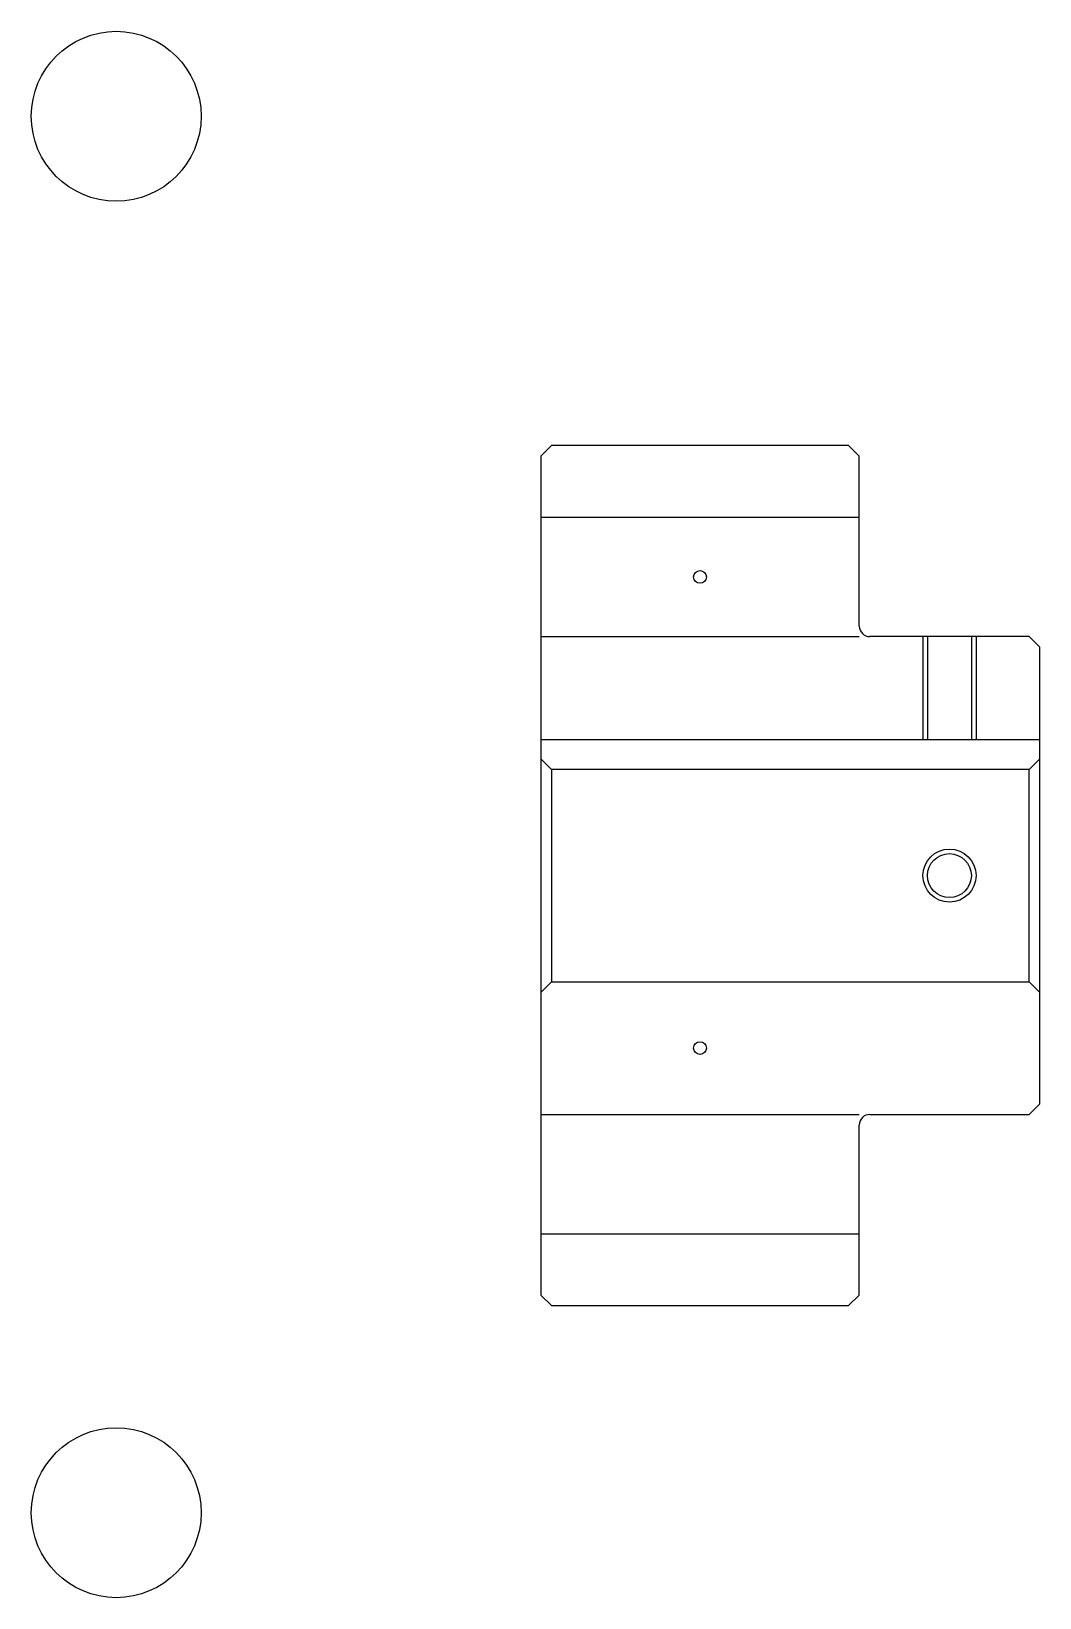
# Model space of a CAD drawing. Header units: metres. Extents: x 114 to 410, y 95 to 242.
# Drawn here: x 114 to 209, y 95 to 242.5 of the extents above.
import ezdxf

# ---------------------------------------------------------------- set-up
doc = ezdxf.new("R2010")
doc.units = ezdxf.units.M

msp = doc.modelspace()

# ---------------------------------------------------------------- linework, layer by layer
at = {"color": 4}
for p, q in [((162, 196.75), (192, 196.75)), ((162, 185.5), (192, 185.5)), ((162, 175.800003), (209, 175.800003)), ((163, 173), (163, 153)), ((208, 173), (209, 174)), ((208, 153), (209, 152)), ((162, 140.5), (192, 140.5)), ((162, 129.25), (192, 129.25))]:
    msp.add_line(p, q, dxfattribs=at)
for points in [[(192, 186.5), (192, 202.5), (191, 203.5), (163, 203.5), (162, 202.5), (162, 152)], [(193, 140.5), (208, 140.5), (209, 141.5), (209, 184.5), (208, 185.5), (193, 185.5)], [(198, 185.5), (198, 175.800003)], [(198.434998, 185.5), (198.434998, 175.800003)], [(202.565002, 185.5), (202.565002, 175.800003)], [(203, 185.5), (203, 175.800003)], [(162, 152), (163, 153), (208, 153), (208, 173), (163, 173), (162, 174)], [(162, 152), (162, 123.5), (163, 122.5), (191, 122.5), (192, 123.5), (192, 139.5)]]:
    msp.add_lwpolyline(points, dxfattribs=at)
at = {"color": 5}
for centre, radius in [((122, 234.5), 8), ((177, 191.125), 0.6), ((177, 146.75), 0.6), ((122, 103), 8)]:
    msp.add_circle(centre, radius, dxfattribs=at)
at = {"color": 7}
msp.add_circle((200.5, 163), 2.5, dxfattribs=at)
at = {"color": 4}
msp.add_circle((200.5, 163), 2.065, dxfattribs=at)
for centre, start, end in [((193, 186.5), 180, 270), ((193, 139.5), 90, 180)]:
    msp.add_arc(centre, 1, start, end, dxfattribs=at)

doc.saveas('drawing.dxf')
